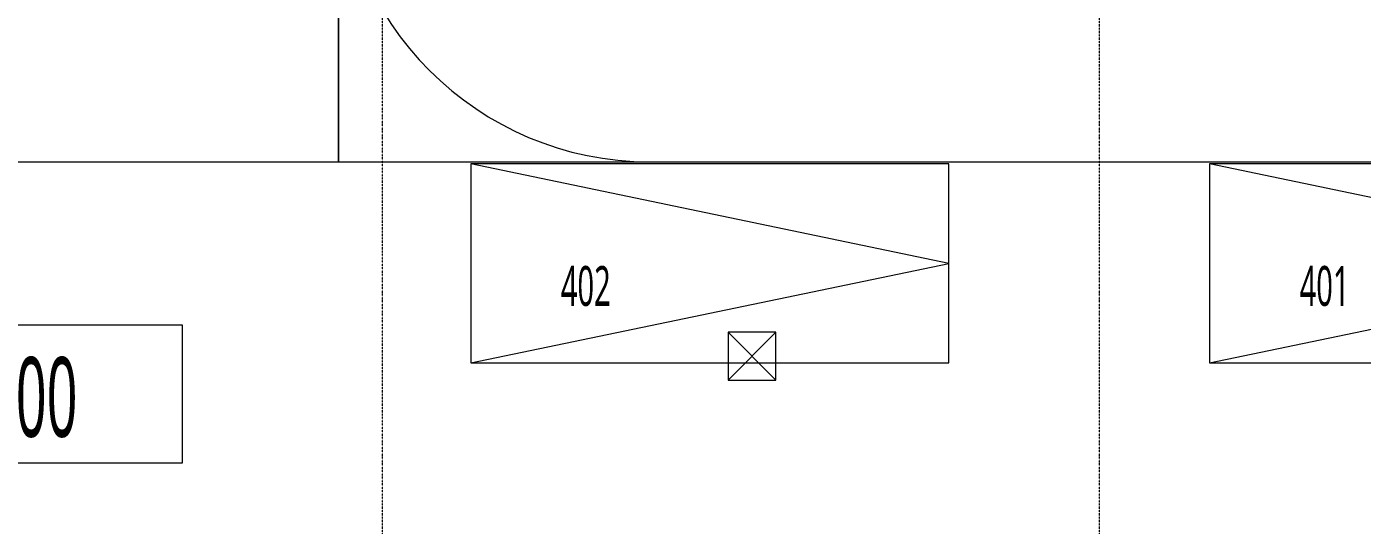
# Model space of a CAD drawing. Extents: x -76427 to 292734, y -42117 to 131250.
# Drawn here: x -4463 to 12304, y -9022 to -2764 of the extents above; entities that cross this region are included whole.
import ezdxf

# ---------------------------------------------------------------- set-up
doc = ezdxf.new("R2010")
doc.units = 0
doc.header["$LTSCALE"] = 10
doc.linetypes.add('H12PL1$0$JJP_三點線', pattern=[0.9, 0.3, -0.15, 0, -0.15, 0, -0.15, 0, -0.15])
doc.linetypes.add('XFM7P10ICA$0$H12PL1$0$JJP_三點線', pattern=[0.9, 0.3, -0.15, 0, -0.15, 0, -0.15, 0, -0.15])
for name, color, linetype in [('H12PL1$0$L10_14_LEVEL', 252, 'Continuous'), ('H12PL1$0$L10_14_PKG', 252, 'Continuous'), ('H12PL1$0$L10_14_PKG-NN', 252, 'Continuous'), ('H12PL1$0$L10_14_SITE', 252, 'Continuous'), ('H12PL1$0$L10_14_SUGATA3', 252, 'Continuous'), ('H12PL1$0$S-GRID', 252, 'Continuous'), ('XFM7P10ICA$0$H12PL1$0$L-ROAD', 252, 'Continuous'), ('XFM7P10ICA$0$H12PL1$0$S-GRID', 252, 'Continuous')]:
    doc.layers.add(name, color=color, linetype=linetype)
doc.styles.add('H12PL1$0$Standard', font='', dxfattribs={"width": 0.8})
doc.styles.get('H12PL1$0$Standard').set_extended_font_data('Microsoft JhengHei')

# ---------------------------------------------------------------- blocks, each defined once
blk = doc.blocks.new('XFM7P10ICA$0$H12PL1')
at = {"layer": 'XFM7P10ICA$0$H12PL1$0$L-ROAD', "lineweight": 0}
for p, q in [((-550, -4459.41), (-550.19, 340.59)), ((-550, -4460), (-550, 340)), ((-15800, -4460), (-550, -4459.41)), ((-15800, -4460), (-550, -4460))]:
    blk.add_line(p, q, dxfattribs=at)
at = {"layer": 'XFM7P10ICA$0$H12PL1$0$L-ROAD', "lineweight": 0, "flags": 128}
blk.add_lwpolyline([(151150, -2700), (127250, -2700), (127250, -4120), (126650, -4120), (126650, -552.88), (77100, -552.88), (77100, -3810), (68100, -3810), (68100, -552.88), (18050, -552.88), (18050, -2700), (17450, -2700), (17450, -552.88), (-550, -552.88), (-550, -4462.88), (-15800, -4460), (-15800, -9999.44), (244200.03, -10064.78)], dxfattribs=at)
at = {"layer": 'XFM7P10ICA$0$H12PL1$0$S-GRID', "linetype": 'XFM7P10ICA$0$H12PL1$0$JJP_三點線', "lineweight": 0}
for p, q in [((0, 128250), (0, -28000)), ((9000, 128250), (9000, -28000))]:
    blk.add_line(p, q, dxfattribs=at)
blk = doc.blocks.new('XFM7P10ICA')
blk.add_blockref('XFM7P10ICA$0$H12PL1', (0, 0))
blk = doc.blocks.new('H12PL1')
at = {"layer": 'H12PL1$0$L10_14_LEVEL', "lineweight": 0, "flags": 128}
blk.add_lwpolyline([(-6674.71, -6507.17), (-2512.53, -6507.17), (-2512.53, -8242.94), (-6674.71, -8242.94)], close=True, dxfattribs=at)
at = {"layer": 'H12PL1$0$L10_14_PKG', "lineweight": 0, "flags": 128}
for points in [[(1112.5, -6985), (7112.5, -5735), (1112.5, -4485)], [(10387.5, -6985), (16387.5, -5735), (10387.5, -4485)]]:
    blk.add_lwpolyline(points, dxfattribs=at)
for points in [[(1112.5, -6985), (7112.5, -6985), (7112.5, -4485), (1112.5, -4485)], [(10387.5, -6985), (16387.5, -6985), (16387.5, -4485), (10387.5, -4485)]]:
    blk.add_lwpolyline(points, close=True, dxfattribs=at)
at = {"layer": 'H12PL1$0$L10_14_SITE', "lineweight": 0}
for p, q in [((-15800, -4460), (-500, -4460)), ((-500, -4460), (19198.58, -4460))]:
    blk.add_line(p, q, dxfattribs=at)
blk.add_arc((3360, -550), 3910, 180, 270, dxfattribs=at)
at = {"layer": 'H12PL1$0$L10_14_SUGATA3', "lineweight": 0}
for p, q in [((4342.78, -6600), (4942.78, -7200)), ((4342.78, -7200), (4942.78, -6600))]:
    blk.add_line(p, q, dxfattribs=at)
at = {"layer": 'H12PL1$0$L10_14_SUGATA3', "lineweight": 0, "flags": 128}
blk.add_lwpolyline([(4342.78, -7200), (4942.78, -7200), (4942.78, -6600), (4342.78, -6600)], close=True, dxfattribs=at)
at = {"layer": 'H12PL1$0$S-GRID', "linetype": 'H12PL1$0$JJP_三點線', "lineweight": 0}
for p, q in [((0, 128250), (0, -28000)), ((9000, 128250), (9000, -28000))]:
    blk.add_line(p, q, dxfattribs=at)
at = {"layer": 'H12PL1$0$L10_14_LEVEL', "linetype": 'Continuous', "lineweight": 0, "insert": (-6053.33, -7418.79), "char_height": 1000, "attachment_point": 4, "style": 'H12PL1$0$Standard'}
blk.add_mtext('\\A1;{\\W0.52;GL-400}', dxfattribs=at)
at = {"layer": 'H12PL1$0$L10_14_PKG-NN', "linetype": 'Continuous', "lineweight": 0, "char_height": 500, "attachment_point": 7, "style": 'H12PL1$0$Standard'}
for s, insert in [('\\A1;{\\W0.56;402}', (2243.03, -6275.21)), ('\\A1;{\\W0.56;401}', (11518.03, -6275.21))]:
    blk.add_mtext(s, dxfattribs=dict(at, insert=insert))

msp = doc.modelspace()

# ---------------------------------------------------------------- block references
msp.add_blockref('XFM7P10ICA', (0, 0))

# ---------------------------------------------------------------- next in the draw order: block references
msp.add_blockref('H12PL1', (0, 0))

doc.saveas('drawing.dxf')
